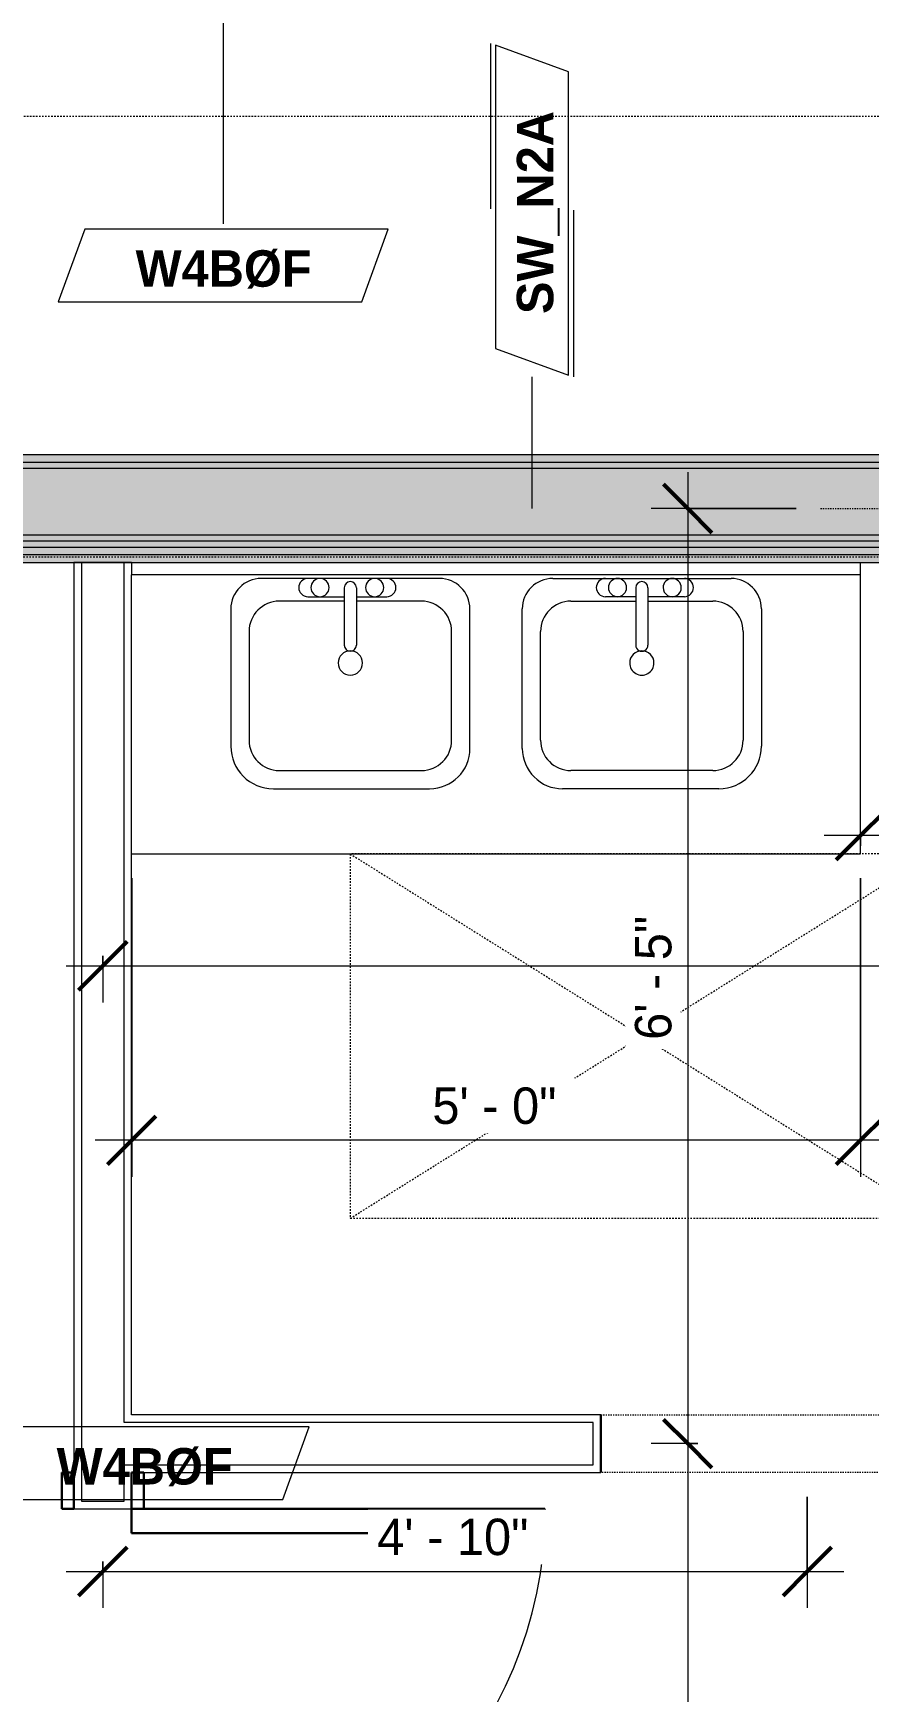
# Model space of a CAD drawing. Header units: inches. Extents: x -4010 to -1814, y 9846 to 12241.
# Drawn here: x -3663.1 to -3594.3, y 10251.2 to 10387.7 of the extents above; entities that cross this region are included whole.
import ezdxf

# ---------------------------------------------------------------- set-up
doc = ezdxf.new("R2010")
doc.units = ezdxf.units.IN
doc.header["$MEASUREMENT"] = 0
for name, pattern in [('Dash', [0.25, 0.125, -0.125]), ('Dash 3_32_', [0.1875, 0.09375, -0.09375]), ('Dash_2_', [0.25, 0.125, -0.125]), ('Overhead', [0.15625, 0.09375, -0.0625])]:
    doc.linetypes.add(name, pattern=pattern)
for name, color, linetype, lineweight in [('0-1', 7, 'Continuous', 5), ('A-ANNO-DIMS', 211, 'Continuous', 9), ('A-ANNO-DIMS-32', 211, 'Continuous', 9), ('A-DETL-1', 90, 'Dash 3_32_', 18), ('A-DETL-GENF-3', 92, 'Overhead', 9), ('A-DETL-MEDM', 33, 'Continuous', 30), ('A-DOOR-3', 31, 'Continuous', 9), ('A-DOOR-4', 31, 'Continuous', 30), ('A-DOOR-FRAM-3', 31, 'Continuous', 30), ('A-GENM', 5, 'Continuous', 9), ('A-GENM-HDLN', 13, 'Dash', 9), ('A-WALL', 113, 'Continuous', 18), ('A-WALL-2', 250, 'Continuous', 18), ('A-WALL-3', 113, 'Continuous', 9), ('A-WALL-IDEN', 211, 'Continuous', 9), ('G-ANNO-SYMB-4', 111, 'Dash_2_', 9), ('I-WALL-1', 21, 'Continuous', 18), ('I-WALL-2', 241, 'Continuous', 5), ('I-WALL-3', 7, 'Continuous', 9), ('P-SANR-FIXT', 6, 'Continuous', 9), ('Q-CASE', 31, 'Continuous', 9)]:
    doc.layers.add(name, color=color, linetype=linetype, lineweight=lineweight)
doc.styles.add('Century Gothic', font='ufonts.com_century-gothic.ttf', dxfattribs={"height": 3})
doc.styles.add('Century Gothic_B_1', font='GOTHICB.TTF', dxfattribs={"height": 3})
doc.dimstyles.new('OD_1__HACK_2', dxfattribs={"dimscale": 12, "dimtxt": 3.132505, "dimasz": 0.333333, "dimexe": 0.25, "dimexo": 0.166667, "dimgap": 0.041667, "dimtad": 1, "dimdec": 4, "dimrnd": 0.0625, "dimzin": 3, "dimdsep": 46, "dimlunit": 4, "dimtxsty": 'Century Gothic', "dimblk1": 'OBLIQUE', "dimblk2": 'OBLIQUE', "dimsah": 1, "dimcen": 0.09, "dimdle": 0.25, "dimazin": 0, "dimtfac": 1, "dimtdec": 4, "dimtix": 1, "dimtmove": 0, "dimatfit": 3, "dimfxl": 1, "dimtvp": 1, "dimtfill": 1, "dimfrac": 2, "dimtolj": 1, "dimtzin": 0, "dimarcsym": 2})
doc.dimstyles.new('OD_1__HACK_2_1', dxfattribs={"dimscale": 12, "dimtxt": 3.132505, "dimasz": 0.333333, "dimexe": 0.25, "dimexo": 0.166667, "dimgap": 0.041667, "dimtad": 1, "dimdec": 4, "dimrnd": 0.0625, "dimzin": 3, "dimdsep": 46, "dimlunit": 4, "dimtxsty": 'Century Gothic', "dimblk1": 'OBLIQUE', "dimblk2": 'OBLIQUE', "dimsah": 1, "dimcen": 0.09, "dimdle": 0.25, "dimazin": 0, "dimtfac": 1, "dimtdec": 4, "dimtix": 1, "dimtmove": 0, "dimatfit": 3, "dimfxl": 1, "dimtvp": 1, "dimtfill": 1, "dimfrac": 2, "dimtolj": 1, "dimtzin": 0, "dimarcsym": 2})

# ---------------------------------------------------------------- blocks, each defined once
blk = doc.blocks.new('CTR - 1st Phase - Common Walls_rvt-1-UNIT PLANS - 2ND _ 3RD FLOOR')
at = {"layer": 'I-WALL-1'}
blk.add_hatch(color=256, dxfattribs=at).paths.add_polyline_path([(-3501.67, 10344.15), (-3501.67, 10344.78), (-3852.47, 10344.78), (-3852.47, 10344.15), (-3512.01, 10344.15)], flags=0)
at = {"layer": 'I-WALL-2'}
for points in [[(-3504.67, 10352.4), (-3504.67, 10353.03), (-3757.49, 10353.03), (-3757.49, 10352.84), (-3795.49, 10352.84), (-3795.49, 10353.03), (-3852.47, 10353.03), (-3852.47, 10352.4), (-3529.17, 10352.4)], [(-3504.67, 10351.9), (-3504.67, 10352.4), (-3852.47, 10352.4), (-3852.47, 10351.9), (-3529.17, 10351.9)], [(-3501.67, 10346.4), (-3501.67, 10351.34), (-3504.67, 10351.35), (-3504.67, 10351.9), (-3852.47, 10351.9), (-3852.47, 10346.4), (-3512.01, 10346.4)], [(-3501.67, 10345.9), (-3501.67, 10346.4), (-3852.47, 10346.4), (-3852.47, 10345.9), (-3512.01, 10345.9)], [(-3501.67, 10345.4), (-3501.67, 10345.9), (-3852.47, 10345.9), (-3852.47, 10345.4), (-3512.01, 10345.4)], [(-3501.67, 10344.78), (-3501.67, 10345.4), (-3852.47, 10345.4), (-3852.47, 10344.78), (-3512.01, 10344.78)]]:
    blk.add_hatch(color=256, dxfattribs=at).paths.add_polyline_path(points, flags=0)
at = {"layer": 'A-WALL-2'}
for p, q in [((-3504.67, 10352.4), (-3852.47, 10352.4)), ((-3504.67, 10351.9), (-3852.47, 10351.9)), ((-3501.67, 10346.4), (-3852.47, 10346.4)), ((-3501.67, 10345.9), (-3852.47, 10345.9)), ((-3501.67, 10345.4), (-3852.47, 10345.4)), ((-3501.67, 10344.78), (-3852.47, 10344.78))]:
    blk.add_line(p, q, dxfattribs=at)
at = {"layer": 'I-WALL-3'}
for p, q in [((-3505.3, 10353.03), (-3757.49, 10353.03)), ((-3852.47, 10344.15), (-3556.3, 10344.15))]:
    blk.add_line(p, q, dxfattribs=at)
blk = doc.blocks.new('SWING - SINGLE - FLUSH - 2-10 x 6-8 - PASSAGE-3199423-UNIT PLANS - 2ND _ 3RD FLOOR')
at = {"layer": 'A-DOOR-3'}
blk.add_arc((17, -2.37), 34.07, 180, 266.6343, dxfattribs=at)
at = {"layer": 'A-DOOR-4'}
for p, q in [((15, -2.37), (15, -36.38)), ((17, -2.37), (15, -2.37)), ((17, -2.37), (17, -36.38)), ((17, -36.38), (15, -36.38))]:
    blk.add_line(p, q, dxfattribs=at)
at = {"layer": 'A-DOOR-FRAM-3'}
for p, q in [((-20, 2.38), (-20, 3.38)), ((-20, 3.38), (-17, 3.38)), ((-17, 3.38), (-17, 2.38)), ((17, 2.38), (17, 3.38)), ((17, 3.38), (20, 3.38)), ((20, 3.38), (20, 2.38)), ((-17, 2.38), (-20, 2.38)), ((20, 2.38), (17, 2.38)), ((-20, -2.37), (-17, -2.37)), ((-20, -3.37), (-20, -2.37)), ((-17, -2.37), (-17, -3.37)), ((17, -2.37), (20, -2.37)), ((17, -3.37), (17, -2.37)), ((20, -2.37), (20, -3.37)), ((-17, -3.37), (-20, -3.37)), ((20, -3.37), (17, -3.37))]:
    blk.add_line(p, q, dxfattribs=at)
blk = doc.blocks.new('Door-Opening - 34_ x 80_-3928451-UNIT PLANS - 2ND _ 3RD FLOOR')
at = {"layer": 'A-DETL-GENF-3'}
for p, q in [((-17.32, 2.37), (16.68, 2.37)), ((16.68, -2.38), (-17.32, -2.38))]:
    blk.add_line(p, q, dxfattribs=at)
at = {"layer": 'A-DETL-MEDM'}
for p, q in [((-17.32, -2.38), (-17.32, 2.37)), ((16.68, 2.37), (16.68, -2.38))]:
    blk.add_line(p, q, dxfattribs=at)
blk = doc.blocks.new('M_Sink Vanity-Square - 500 x 440mm-1372835-UNIT PLANS - 2ND _ 3RD FLOOR')
at = {"layer": 'P-SANR-FIXT'}
for p, q in [((-5.72, 10.23), (7.14, 10.23)), ((-5.22, 8.73), (6.46, 8.73)), ((10.46, 6.91), (10.46, -4.59)), ((-9.22, -4.59), (-9.22, 6.73)), ((-7.72, -2.72), (-7.72, 6.23)), ((8.96, 6.23), (8.96, -2.72)), ((0.12, -6.33), (0.12, -1.59)), ((1.12, -6.33), (1.12, -1.59)), ((0.12, -5.22), (-5.22, -5.22)), ((6.46, -5.22), (1.12, -5.22)), ((-2.88, -5.59), (0.12, -5.59)), ((1.12, -5.59), (3.62, -5.59)), ((7.96, -7.09), (-6.72, -7.09)), ((3.62, -7.09), (-2.88, -7.09))]:
    blk.add_line(p, q, dxfattribs=at)
for centre, radius, start, end in [((-5.72, 6.73), 3.5, 90, 180), ((7.14, 6.91), 3.32, 360, 90), ((-5.22, 6.23), 2.5, 90, 180), ((6.46, 6.23), 2.5, 360, 90), ((0.62, -0.13), 1, 360, 180), ((0.62, -0.13), 1, 180, 0), ((0.62, -1.59), 0.5, 360, 180), ((-5.22, -2.72), 2.5, 180, 270), ((6.46, -2.72), 2.5, 270, 360), ((-6.72, -4.59), 2.5, 180, 270), ((7.96, -4.59), 2.5, 270, 0), ((-2.88, -6.34), 0.75, 90, 270), ((-1.88, -6.34), 0.75, 360, 180), ((-1.88, -6.34), 0.75, 180, 0), ((0.62, -6.33), 0.5, 180, 0), ((2.62, -6.34), 0.75, 0, 180), ((2.62, -6.34), 0.75, 180, 0), ((3.62, -6.34), 0.75, 270, 90)]:
    blk.add_arc(centre, radius, start, end, dxfattribs=at)
blk = doc.blocks.new('Bath Vanity - Bath Vanity 60_-3668790-UNIT PLANS - 2ND _ 3RD FLOOR')
at = {"layer": 'Q-CASE'}
for p, q in [((30.74, 24), (-29.26, 24)), ((-29.26, 24), (-29.26, 1))]:
    blk.add_line(p, q, dxfattribs=at)
blk = doc.blocks.new('BATHROOM MIRROR - BATHROOM MIRROR  60_-3802719-UNIT PLANS - 2ND _ 3RD FLOOR')
at = {"layer": 'Q-CASE'}
for p, q in [((-29.26, -23), (30.74, -23)), ((-29.26, -23), (-29.26, -24)), ((30.74, -24), (30.74, -23)), ((30.74, -24), (-29.26, -24))]:
    blk.add_line(p, q, dxfattribs=at)
blk = doc.blocks.new('M_Sink Vanity-Square - 500 x 440mm-1352614-UNIT PLANS - 2ND _ 3RD FLOOR')
at = {"layer": 'P-SANR-FIXT'}
for p, q in [((7.96, 7.09), (-6.72, 7.09)), ((3.62, 7.09), (-2.88, 7.09)), ((-2.88, 5.59), (0.12, 5.59)), ((0.12, 6.33), (0.12, 1.59)), ((1.12, 6.33), (1.12, 1.59)), ((1.12, 5.59), (3.62, 5.59)), ((-9.22, 4.59), (-9.22, -6.73)), ((0.12, 5.22), (-5.22, 5.22)), ((6.46, 5.22), (1.12, 5.22)), ((10.46, -6.91), (10.46, 4.59)), ((-7.72, 2.72), (-7.72, -6.23)), ((8.96, -6.23), (8.96, 2.72)), ((-5.22, -8.73), (6.46, -8.73)), ((-5.72, -10.23), (7.14, -10.23))]:
    blk.add_line(p, q, dxfattribs=at)
for centre, radius, start, end in [((-6.72, 4.59), 2.5, 90, 180), ((-2.88, 6.34), 0.75, 90, 270), ((-1.88, 6.34), 0.75, 360, 180), ((2.62, 6.34), 0.75, 360, 180), ((3.62, 6.34), 0.75, 270, 90), ((7.96, 4.59), 2.5, 360, 90), ((-1.88, 6.34), 0.75, 180, 0), ((0.62, 6.33), 0.5, 360, 180), ((2.62, 6.34), 0.75, 180, 360), ((-5.22, 2.72), 2.5, 90, 180), ((6.46, 2.72), 2.5, 0, 90), ((0.62, 1.59), 0.5, 180, 0), ((0.62, 0.13), 1, 360, 180), ((0.62, 0.13), 1, 180, 0), ((-5.72, -6.73), 3.5, 180, 270), ((-5.22, -6.23), 2.5, 180, 270), ((6.46, -6.23), 2.5, 270, 0), ((7.14, -6.91), 3.32, 270, 0)]:
    blk.add_arc(centre, radius, start, end, dxfattribs=at)
blk = doc.blocks.new('ADA Clearances - 30_x48_-V102-UNIT PLANS - 2ND _ 3RD FLOOR')
at = {"layer": 'A-GENM-HDLN'}
for p, q in [((15, -24), (-15, 24)), ((-15, -24), (15, 24)), ((15, 24), (-15, 24)), ((-15, 24), (-15, -24)), ((15, -24), (15, 24)), ((-15, -24), (15, -24))]:
    blk.add_line(p, q, dxfattribs=at)
blk = doc.blocks.new('DIMBLOCK118-UNIT PLANS - 2ND _ 3RD FLOOR')
at = {"layer": 'A-ANNO-DIMS-32'}
for p, q in [((-3609.26, 10351.59), (-3609.26, 10271.59)), ((-3600.32, 10348.59), (-3612.26, 10348.59)), ((-3609.26, 10348.59), (-3600.32, 10348.59)), ((-3608.43, 10271.59), (-3612.26, 10271.59)), ((-3609.26, 10271.59), (-3608.43, 10271.59))]:
    blk.add_line(p, q, dxfattribs=at)
at = {"layer": 'A-ANNO-DIMS-32', "lineweight": 50}
for p, q in [((-3609.26, 10348.59), (-3611.26, 10350.59)), ((-3609.26, 10348.59), (-3607.26, 10346.59)), ((-3609.26, 10271.59), (-3611.26, 10273.59)), ((-3609.26, 10271.59), (-3607.26, 10269.59))]:
    blk.add_line(p, q, dxfattribs=at)
at = {"layer": 'A-ANNO-DIMS-32', "color": 0, "insert": (-3613.6, 10304.84), "char_height": 3, "width": 12.5897, "attachment_point": 1, "rotation": 90, "line_spacing_factor": 0.984502, "style": 'Century Gothic', "bg_fill": 3, "box_fill_scale": 1.25, "bg_fill_color": 256, "bg_fill_true_color": 13158600, "bg_fill_transparency": 0}
blk.add_mtext('6\' - 5"', dxfattribs=at)
blk = doc.blocks.new('_Oblique')
at = {"color": 0, "linetype": 'ByBlock', "lineweight": -2}
blk.add_line((-0.5, -0.5), (0.5, 0.5), dxfattribs=at)
blk = doc.blocks.new('DIMBLOCK119-UNIT PLANS - 2ND _ 3RD FLOOR')
at = {"layer": 'A-ANNO-DIMS-32', "lineweight": 50}
for p, q in [((-3609.26, 10271.59), (-3611.26, 10273.59)), ((-3609.26, 10271.59), (-3607.26, 10269.59)), ((-3609.26, 10198.59), (-3611.26, 10200.59)), ((-3609.26, 10198.59), (-3607.26, 10196.59))]:
    blk.add_line(p, q, dxfattribs=at)
at = {"layer": 'A-ANNO-DIMS-32'}
for p, q in [((-3608.43, 10271.59), (-3612.26, 10271.59)), ((-3609.26, 10271.59), (-3609.26, 10195.59)), ((-3609.26, 10271.59), (-3608.43, 10271.59)), ((-3608.43, 10198.59), (-3612.26, 10198.59)), ((-3609.26, 10198.59), (-3608.43, 10198.59))]:
    blk.add_line(p, q, dxfattribs=at)
at = {"layer": 'A-ANNO-DIMS-32', "color": 0, "insert": (-3613.6, 10229.84), "char_height": 3, "width": 12.5897, "attachment_point": 1, "rotation": 90, "line_spacing_factor": 0.984502, "style": 'Century Gothic', "bg_fill": 3, "box_fill_scale": 1.25, "bg_fill_color": 256, "bg_fill_true_color": 13158600, "bg_fill_transparency": 0}
blk.add_mtext('6\' - 1"', dxfattribs=at)
blk = doc.blocks.new('DIMBLOCK120-UNIT PLANS - 2ND _ 3RD FLOOR')
at = {"layer": 'A-ANNO-DIMS-32', "lineweight": 50}
for p, q in [((-3657.41, 10310.93), (-3655.41, 10312.93)), ((-3512.41, 10310.93), (-3510.41, 10312.93)), ((-3657.41, 10310.93), (-3659.41, 10308.93)), ((-3512.41, 10310.93), (-3514.41, 10308.93))]:
    blk.add_line(p, q, dxfattribs=at)
at = {"layer": 'A-ANNO-DIMS-32'}
for p, q in [((-3657.41, 10311.76), (-3657.41, 10307.93)), ((-3657.41, 10310.93), (-3657.41, 10311.76)), ((-3512.41, 10311.76), (-3512.41, 10307.93)), ((-3512.41, 10310.93), (-3512.41, 10311.76)), ((-3660.41, 10310.93), (-3512.41, 10310.93))]:
    blk.add_line(p, q, dxfattribs=at)
at = {"layer": 'A-ANNO-DIMS-32', "color": 0, "insert": (-3591.32, 10315.28), "char_height": 3, "width": 15.394, "attachment_point": 1, "line_spacing_factor": 0.984502, "style": 'Century Gothic', "bg_fill": 3, "box_fill_scale": 1.25, "bg_fill_color": 256, "bg_fill_true_color": 13158600, "bg_fill_transparency": 0}
blk.add_mtext('12\' - 1"', dxfattribs=at)
blk = doc.blocks.new('DIMBLOCK304-UNIT PLANS - 2ND _ 3RD FLOOR')
at = {"layer": 'A-ANNO-DIMS-32'}
for p, q in [((-3599.41, 10267.21), (-3599.41, 10258.06)), ((-3599.41, 10261.06), (-3599.41, 10267.21)), ((-3660.41, 10261.06), (-3596.41, 10261.06)), ((-3657.41, 10261.89), (-3657.41, 10258.06)), ((-3657.41, 10261.06), (-3657.41, 10261.89))]:
    blk.add_line(p, q, dxfattribs=at)
at = {"layer": 'A-ANNO-DIMS-32', "lineweight": 50}
for p, q in [((-3657.41, 10261.06), (-3655.41, 10263.06)), ((-3599.41, 10261.06), (-3597.41, 10263.06)), ((-3657.41, 10261.06), (-3659.41, 10259.06)), ((-3599.41, 10261.06), (-3601.41, 10259.06))]:
    blk.add_line(p, q, dxfattribs=at)
at = {"layer": 'A-ANNO-DIMS-32', "color": 0, "insert": (-3634.82, 10265.41), "char_height": 3, "width": 15.394, "attachment_point": 1, "line_spacing_factor": 0.984502, "style": 'Century Gothic', "bg_fill": 3, "box_fill_scale": 1.25, "bg_fill_color": 256, "bg_fill_true_color": 13158600, "bg_fill_transparency": 0}
blk.add_mtext('4\' - 10"', dxfattribs=at)
blk = doc.blocks.new('DIMBLOCK334-UNIT PLANS - 2ND _ 3RD FLOOR')
at = {"layer": 'A-ANNO-DIMS-32'}
for p, q in [((-3595.03, 10320.83), (-3595.03, 10324.66)), ((-3561.05, 10320.83), (-3561.05, 10324.66)), ((-3558.05, 10321.66), (-3598.03, 10321.66)), ((-3595.03, 10321.66), (-3595.03, 10320.83)), ((-3561.05, 10321.66), (-3561.05, 10320.83))]:
    blk.add_line(p, q, dxfattribs=at)
at = {"layer": 'A-ANNO-DIMS-32', "lineweight": 50}
for p, q in [((-3595.03, 10321.66), (-3593.03, 10323.66)), ((-3561.05, 10321.66), (-3559.05, 10323.66)), ((-3595.03, 10321.66), (-3597.03, 10319.66)), ((-3561.05, 10321.66), (-3563.05, 10319.66))]:
    blk.add_line(p, q, dxfattribs=at)
at = {"layer": 'A-ANNO-DIMS-32', "color": 0, "insert": (-3585.55, 10326), "char_height": 3, "width": 18.0194, "attachment_point": 1, "line_spacing_factor": 0.984502, "style": 'Century Gothic', "bg_fill": 3, "box_fill_scale": 1.25, "bg_fill_color": 256, "bg_fill_true_color": 13158600, "bg_fill_transparency": 0}
blk.add_mtext('33" MIN', dxfattribs=at)
blk = doc.blocks.new('DIMBLOCK348-UNIT PLANS - 2ND _ 3RD FLOOR')
at = {"layer": 'A-ANNO-DIMS-32'}
for p, q in [((-3655.03, 10318.15), (-3655.03, 10293.57)), ((-3655.03, 10296.57), (-3655.03, 10318.15)), ((-3595.03, 10318.15), (-3595.03, 10293.57)), ((-3595.03, 10296.57), (-3595.03, 10318.15)), ((-3592.03, 10296.57), (-3658.03, 10296.57))]:
    blk.add_line(p, q, dxfattribs=at)
at = {"layer": 'A-ANNO-DIMS-32', "lineweight": 50}
for p, q in [((-3655.03, 10296.57), (-3653.03, 10298.57)), ((-3595.03, 10296.57), (-3593.03, 10298.57)), ((-3655.03, 10296.57), (-3657.03, 10294.57)), ((-3595.03, 10296.57), (-3597.03, 10294.57))]:
    blk.add_line(p, q, dxfattribs=at)
at = {"layer": 'A-ANNO-DIMS-32', "color": 0, "insert": (-3630.28, 10300.92), "char_height": 3, "width": 12.5897, "attachment_point": 1, "line_spacing_factor": 0.984502, "style": 'Century Gothic', "bg_fill": 3, "box_fill_scale": 1.25, "bg_fill_color": 256, "bg_fill_true_color": 13158600, "bg_fill_transparency": 0}
blk.add_mtext('5\' - 0"', dxfattribs=at)
blk = doc.blocks.new('Wall Tag - Arch Wall-3956453-UNIT PLANS - 2ND _ 3RD FLOOR')
at = {"layer": 'A-WALL-IDEN'}
for p, q in [((-0.3561, 0.0937), (-0.4244, -0.0937)), ((0.4244, 0.0937), (-0.3561, 0.0937)), ((0.3561, -0.0937), (0.4244, 0.0937)), ((-0.4244, -0.0937), (0.3561, -0.0937))]:
    blk.add_line(p, q, dxfattribs=at)
blk = doc.blocks.new('Wall Tag - Shear Wall-3956451-UNIT PLANS - 2ND _ 3RD FLOOR')
at = {"layer": 'A-WALL-IDEN'}
for p, q in [((-0.3561, 0.0937), (-0.4244, -0.0937)), ((0.4244, 0.0937), (-0.3561, 0.0937)), ((0.4291, 0.1068), (0.0033, 0.1068)), ((0.3561, -0.0937), (0.4244, 0.0937)), ((0, -0.1068), (-0.4291, -0.1068)), ((-0.4244, -0.0937), (0.3561, -0.0937))]:
    blk.add_line(p, q, dxfattribs=at)

msp = doc.modelspace()

# ---------------------------------------------------------------- linework, layer by layer
at = {"layer": 'A-DETL-1'}
msp.add_line((-3598.32374, 10348.5894), (-3544.32374, 10348.5894), dxfattribs=at)
at = {"layer": 'A-WALL'}
for p, q in [((-3659.15554, 10344.1519), (-3659.15554, 10266.8394)), ((-3655.65554, 10273.3394), (-3655.65554, 10344.1519)), ((-3617.03054, 10273.3394), (-3655.65554, 10273.3394)), ((-3617.03054, 10269.8394), (-3617.03054, 10273.3394)), ((-3655.65554, 10266.8394), (-3655.65554, 10269.8394)), ((-3655.65554, 10269.8394), (-3617.03054, 10269.8394)), ((-3659.15554, 10266.8394), (-3655.65554, 10266.8394))]:
    msp.add_line(p, q, dxfattribs=at)
at = {"layer": 'A-WALL-3'}
for p, q in [((-3659.78054, 10344.1519), (-3659.78054, 10266.2144)), ((-3655.03054, 10344.1519), (-3659.78054, 10344.1519)), ((-3655.03054, 10273.9644), (-3655.03054, 10343.14731)), ((-3616.40554, 10273.9644), (-3655.03054, 10273.9644)), ((-3655.03054, 10266.2144), (-3655.03054, 10269.2144)), ((-3655.03054, 10269.2144), (-3616.40554, 10269.2144)), ((-3659.78054, 10266.2144), (-3655.03054, 10266.2144))]:
    msp.add_line(p, q, dxfattribs=at)
at = {"layer": 'A-WALL-IDEN'}
for p, q in [((-3647.49006, 10393.1894), (-3647.49006, 10372.03255)), ((-3622.07466, 10348.5894), (-3622.07466, 10359.43255))]:
    msp.add_line(p, q, dxfattribs=at)
at = {"layer": 'G-ANNO-SYMB-4'}
for p, q in [((-3927.40682, 10380.92078), (-3335.72374, 10380.92078)), ((-3435.32374, 10344.5894), (-3889.79949, 10344.5894))]:
    msp.add_line(p, q, dxfattribs=at)

# ---------------------------------------------------------------- block references
at = {"layer": '0-1'}
msp.add_blockref('CTR - 1st Phase - Common Walls_rvt-1-UNIT PLANS - 2ND _ 3RD FLOOR', (0, 0), dxfattribs=at)
at = {"layer": 'A-DOOR-3'}
msp.add_blockref('Door-Opening - 34_ x 80_-3928451-UNIT PLANS - 2ND _ 3RD FLOOR', (-3599.08315, 10271.5894), dxfattribs=at)
at = {"layer": 'A-DOOR-3', "rotation": 90.0000000000039}
msp.add_blockref('SWING - SINGLE - FLUSH - 2-10 x 6-8 - PASSAGE-3199423-UNIT PLANS - 2ND _ 3RD FLOOR', (-3657.40554, 10249.2144), dxfattribs=at)
at = {"layer": 'A-GENM', "rotation": 269.999999999942}
msp.add_blockref('ADA Clearances - 30_x48_-V102-UNIT PLANS - 2ND _ 3RD FLOOR', (-3613.03054, 10305.14731), dxfattribs=at)
at = {"layer": 'A-WALL-IDEN', "xscale": 31.99999999999999, "yscale": 31.99999999999999, "zscale": 31.99999999999999, "rotation": 89.99999999999991}
msp.add_blockref('Wall Tag - Shear Wall-3956451-UNIT PLANS - 2ND _ 3RD FLOOR', (-3622.07466, 10373.16426), dxfattribs=at)
at = {"layer": 'A-WALL-IDEN', "xscale": 31.99999999999999, "yscale": 31.99999999999999, "zscale": 31.99999999999999}
msp.add_blockref('Wall Tag - Arch Wall-3956453-UNIT PLANS - 2ND _ 3RD FLOOR', (-3647.49006, 10368.61454), dxfattribs=at)
at = {"layer": 'P-SANR-FIXT'}
msp.add_blockref('M_Sink Vanity-Square - 500 x 440mm-1352614-UNIT PLANS - 2ND _ 3RD FLOOR', (-3637.64822, 10335.74815), dxfattribs=at)
at = {"layer": 'P-SANR-FIXT', "rotation": 180}
msp.add_blockref('M_Sink Vanity-Square - 500 x 440mm-1372835-UNIT PLANS - 2ND _ 3RD FLOOR', (-3612.41285, 10335.74815), dxfattribs=at)
at = {"layer": 'Q-CASE', "rotation": 180}
for name, p in [('BATHROOM MIRROR - BATHROOM MIRROR  60_-3802719-UNIT PLANS - 2ND _ 3RD FLOOR', (-3624.29283, 10320.14731)), ('Bath Vanity - Bath Vanity 60_-3668790-UNIT PLANS - 2ND _ 3RD FLOOR', (-3624.29283, 10344.1519))]:
    msp.add_blockref(name, p, dxfattribs=at)

# ---------------------------------------------------------------- texts
at = {"layer": 'A-WALL-IDEN', "insert": (-3623.32219, 10364.6129), "char_height": 3, "width": 20.604, "attachment_point": 1, "rotation": 90, "style": 'Century Gothic_B_1'}
msp.add_mtext('SW_N2A', dxfattribs=at)
at = {"layer": 'A-WALL-IDEN', "insert": (-3654.70598, 10369.86207), "char_height": 3, "width": 17.372, "attachment_point": 1, "style": 'Century Gothic_B_1'}
msp.add_mtext('W4BØF', dxfattribs=at)

# ---------------------------------------------------------------- next in the draw order: dimensions: what is measured, and where the dimension line sits
at = {"layer": 'A-ANNO-DIMS'}
dim = msp.add_linear_dim(base=(-3609.25904, 10271.5894), p1=(-3598.32374, 10348.5894), p2=(-3606.43061, 10271.5894), angle=90, dimstyle='OD_1__HACK_2', override={"dimpost": '<>', "dimfxl": 77.425586}, dxfattribs=at)
dim.commit()
dim.dimension.update_dxf_attribs({"geometry": 'DIMBLOCK118-UNIT PLANS - 2ND _ 3RD FLOOR', "text_midpoint": (-3611.3345, 10310.0894)})

# ---------------------------------------------------------------- next in the draw order: dimensions: what is measured, and where the dimension line sits
dim = msp.add_linear_dim(base=(-3595.03054, 10321.65683), p1=(-3561.05445, 10318.82841), p2=(-3595.03054, 10318.82841), angle=0, text='33" MIN', dimstyle='OD_1__HACK_2_1', override={"dimpost": '<>', "dimfxl": 33.976091}, dxfattribs=at)
dim.commit()
dim.dimension.update_dxf_attribs({"geometry": 'DIMBLOCK334-UNIT PLANS - 2ND _ 3RD FLOOR', "text_midpoint": (-3578.04249, 10323.73229)})
dim = msp.add_linear_dim(base=(-3512.40554, 10310.93413), p1=(-3657.40554, 10313.76256), p2=(-3512.40554, 10313.76256), dimstyle='OD_1__HACK_2', override={"dimpost": '<>', "dimfxl": 145}, dxfattribs=at)
dim.commit()
dim.dimension.update_dxf_attribs({"geometry": 'DIMBLOCK120-UNIT PLANS - 2ND _ 3RD FLOOR', "text_midpoint": (-3584.90554, 10312.97186)})
dim = msp.add_linear_dim(base=(-3609.25904, 10198.5894), p1=(-3606.43061, 10271.5894), p2=(-3606.43061, 10198.5894), angle=90, dimstyle='OD_1__HACK_2', override={"dimpost": '<>', "dimfxl": 73}, dxfattribs=at)
dim.commit()
dim.dimension.update_dxf_attribs({"geometry": 'DIMBLOCK119-UNIT PLANS - 2ND _ 3RD FLOOR', "text_midpoint": (-3611.3345, 10235.0894)})

# ---------------------------------------------------------------- next in the draw order: dimensions: what is measured, and where the dimension line sits
dim = msp.add_linear_dim(base=(-3655.03054, 10296.57055), p1=(-3595.03054, 10320.14731), p2=(-3655.03054, 10320.14731), angle=0, dimstyle='OD_1__HACK_2_1', override={"dimpost": '<>', "dimfxl": 60}, dxfattribs=at)
dim.commit()
dim.dimension.update_dxf_attribs({"geometry": 'DIMBLOCK348-UNIT PLANS - 2ND _ 3RD FLOOR', "text_midpoint": (-3625.03054, 10298.64601)})
dim = msp.add_linear_dim(base=(-3599.40554, 10261.06071), p1=(-3657.40554, 10263.88914), p2=(-3599.40554, 10269.2144), dimstyle='OD_1__HACK_2_1', override={"dimpost": '<>', "dimfxl": 58.243955}, dxfattribs=at)
dim.commit()
dim.dimension.update_dxf_attribs({"geometry": 'DIMBLOCK304-UNIT PLANS - 2ND _ 3RD FLOOR', "text_midpoint": (-3628.40554, 10263.13617)})

# ---------------------------------------------------------------- next in the draw order: block references
at = {"layer": 'A-WALL-IDEN', "xscale": 31.99999999999999, "yscale": 31.99999999999999, "zscale": 31.99999999999999}
msp.add_blockref('Wall Tag - Arch Wall-3956453-UNIT PLANS - 2ND _ 3RD FLOOR', (-3653.98752, 10269.97631), dxfattribs=at)

# ---------------------------------------------------------------- next in the draw order: texts
at = {"layer": 'A-WALL-IDEN', "insert": (-3661.20344, 10271.22384), "char_height": 3, "width": 17.372, "attachment_point": 1, "style": 'Century Gothic_B_1'}
msp.add_mtext('W4BØF', dxfattribs=at)

doc.saveas('drawing.dxf')
